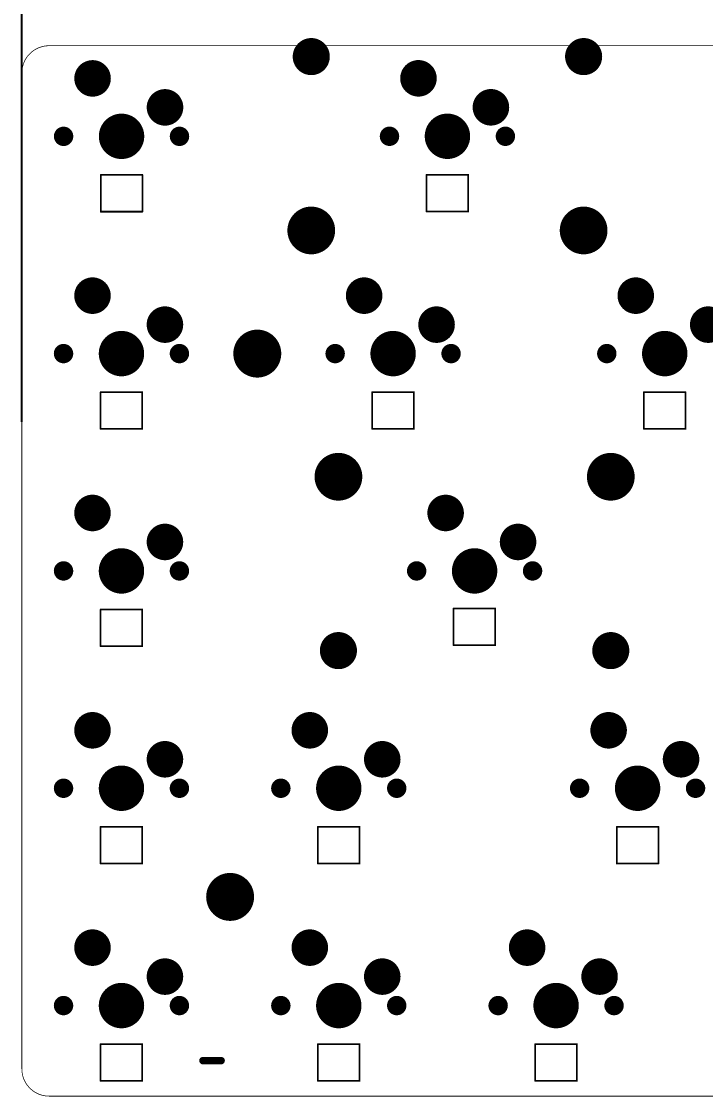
# Model space of a CAD drawing. Extents: x 590 to 906, y 793 to 938.
# Drawn here: x 589.8 to 649.8, y 793.4 to 887.7 of the extents above; entities that cross this region are included whole.
import ezdxf

# ---------------------------------------------------------------- set-up
doc = ezdxf.new("R2010")
doc.units = 0
doc.header["$MEASUREMENT"] = 0
doc.layers.get('0').update_dxf_attribs({"linetype": 'CONTINUOUS'})
doc.layers.get('Defpoints').update_dxf_attribs({"linetype": 'CONTINUOUS'})
for name, color, linetype in [('BOTTOMSOLDER', 6, 'CONTINUOUS'), ('KEEPOUTLAYER', 6, 'CONTINUOUS'), ('PADHOLELAYER', 156, 'CONTINUOUS')]:
    doc.layers.add(name, color=color, linetype=linetype)
doc.dimstyles.new('ISO-25', dxfattribs={"dimtxt": 2.5, "dimasz": 2.5, "dimexe": 1.25, "dimexo": 0.625, "dimtad": 1, "dimdec": 4, "dimdsep": 46, "dimtxsty": 'Standard', "dimcen": 2.5, "dimadec": 0, "dimazin": 0, "dimtfac": 1, "dimtdec": 4, "dimtmove": 2, "dimatfit": 3, "dimfxl": 1, "dimtolj": 1, "dimarcsym": 0})

# ---------------------------------------------------------------- blocks, each defined once
blk = doc.blocks.new('2X____4')
at = {"layer": 'BOTTOMSOLDER'}
for points, const_width in [([(-12.751, 6.985, 1), (-11.125, 6.985, 1)], 1.626), ([(11.125, 6.985, 1), (12.751, 6.985, 1)], 1.626), ([(-12.984, -8.255, 1), (-10.892, -8.255, 1)], 2.092), ([(10.892, -8.255, 1), (12.984, -8.255, 1)], 2.092)]:
    blk.add_lwpolyline(points, format="xyb", close=True, dxfattribs=dict(at, const_width=const_width))
at = {"layer": 'PADHOLELAYER'}
for points, const_width in [([(-12.7, 6.985, 1), (-11.176, 6.985, 1)], 1.524), ([(11.176, 6.985, 1), (12.7, 6.985, 1)], 1.524), ([(-12.933, -8.255, 1), (-10.943, -8.255, 1)], 1.99), ([(10.943, -8.255, 1), (12.933, -8.255, 1)], 1.99)]:
    blk.add_lwpolyline(points, format="xyb", close=True, dxfattribs=dict(at, const_width=const_width))
blk = doc.blocks.new('____56')
at = {"layer": 'BOTTOMSOLDER'}
for points, const_width in [([(-3.341, 5.08, 1), (-1.739, 5.08, 1)], 1.602), ([(3.009, 2.54, 1), (4.611, 2.54, 1)], 1.602), ([(-0.995, 0, 1), (0.995, 0, 1)], 1.99), ([(-5.505, 0, 1), (-4.655, 0, 1)], 0.85), ([(4.655, 0, 1), (5.505, 0, 1)], 0.85)]:
    blk.add_lwpolyline(points, format="xyb", close=True, dxfattribs=dict(at, const_width=const_width))
at = {"layer": 'PADHOLELAYER'}
for points, const_width in [([(-3.29, 5.08, 1), (-1.79, 5.08, 1)], 1.5), ([(3.06, 2.54, 1), (4.56, 2.54, 1)], 1.5), ([(-0.995, 0, 1), (0.995, 0, 1)], 1.99), ([(-5.505, 0, 1), (-4.655, 0, 1)], 0.85), ([(4.655, 0, 1), (5.505, 0, 1)], 0.85)]:
    blk.add_lwpolyline(points, format="xyb", close=True, dxfattribs=dict(at, const_width=const_width))
blk = doc.blocks.new('____57')
at = {"layer": 'BOTTOMSOLDER'}
for points, const_width in [([(-3.341, 5.08, 1), (-1.739, 5.08, 1)], 1.602), ([(3.009, 2.54, 1), (4.611, 2.54, 1)], 1.602), ([(-0.995, 0, 1), (0.995, 0, 1)], 1.99), ([(-5.505, 0, 1), (-4.655, 0, 1)], 0.85), ([(4.655, 0, 1), (5.505, 0, 1)], 0.85)]:
    blk.add_lwpolyline(points, format="xyb", close=True, dxfattribs=dict(at, const_width=const_width))
at = {"layer": 'PADHOLELAYER'}
for points, const_width in [([(-3.29, 5.08, 1), (-1.79, 5.08, 1)], 1.5), ([(3.06, 2.54, 1), (4.56, 2.54, 1)], 1.5), ([(-0.995, 0, 1), (0.995, 0, 1)], 1.99), ([(-5.505, 0, 1), (-4.655, 0, 1)], 0.85), ([(4.655, 0, 1), (5.505, 0, 1)], 0.85)]:
    blk.add_lwpolyline(points, format="xyb", close=True, dxfattribs=dict(at, const_width=const_width))
blk = doc.blocks.new('____59')
at = {"layer": 'BOTTOMSOLDER'}
for points, const_width in [([(-3.341, 5.08, 1), (-1.739, 5.08, 1)], 1.602), ([(3.009, 2.54, 1), (4.611, 2.54, 1)], 1.602), ([(-0.995, 0, 1), (0.995, 0, 1)], 1.99), ([(-5.505, 0, 1), (-4.655, 0, 1)], 0.85), ([(4.655, 0, 1), (5.505, 0, 1)], 0.85)]:
    blk.add_lwpolyline(points, format="xyb", close=True, dxfattribs=dict(at, const_width=const_width))
at = {"layer": 'PADHOLELAYER'}
for points, const_width in [([(-3.29, 5.08, 1), (-1.79, 5.08, 1)], 1.5), ([(3.06, 2.54, 1), (4.56, 2.54, 1)], 1.5), ([(-0.995, 0, 1), (0.995, 0, 1)], 1.99), ([(-5.505, 0, 1), (-4.655, 0, 1)], 0.85), ([(4.655, 0, 1), (5.505, 0, 1)], 0.85)]:
    blk.add_lwpolyline(points, format="xyb", close=True, dxfattribs=dict(at, const_width=const_width))
blk = doc.blocks.new('____63')
at = {"layer": 'BOTTOMSOLDER'}
for points, const_width in [([(-3.341, 5.08, 1), (-1.739, 5.08, 1)], 1.602), ([(3.009, 2.54, 1), (4.611, 2.54, 1)], 1.602), ([(-0.995, 0, 1), (0.995, 0, 1)], 1.99), ([(-5.505, 0, 1), (-4.655, 0, 1)], 0.85), ([(4.655, 0, 1), (5.505, 0, 1)], 0.85)]:
    blk.add_lwpolyline(points, format="xyb", close=True, dxfattribs=dict(at, const_width=const_width))
at = {"layer": 'PADHOLELAYER'}
for points, const_width in [([(-3.29, 5.08, 1), (-1.79, 5.08, 1)], 1.5), ([(3.06, 2.54, 1), (4.56, 2.54, 1)], 1.5), ([(-0.995, 0, 1), (0.995, 0, 1)], 1.99), ([(-5.505, 0, 1), (-4.655, 0, 1)], 0.85), ([(4.655, 0, 1), (5.505, 0, 1)], 0.85)]:
    blk.add_lwpolyline(points, format="xyb", close=True, dxfattribs=dict(at, const_width=const_width))
blk = doc.blocks.new('____65')
at = {"layer": 'BOTTOMSOLDER'}
for points, const_width in [([(-3.341, 5.08, 1), (-1.739, 5.08, 1)], 1.602), ([(3.009, 2.54, 1), (4.611, 2.54, 1)], 1.602), ([(-0.995, 0, 1), (0.995, 0, 1)], 1.99), ([(-5.505, 0, 1), (-4.655, 0, 1)], 0.85), ([(4.655, 0, 1), (5.505, 0, 1)], 0.85)]:
    blk.add_lwpolyline(points, format="xyb", close=True, dxfattribs=dict(at, const_width=const_width))
at = {"layer": 'PADHOLELAYER'}
for points, const_width in [([(-3.29, 5.08, 1), (-1.79, 5.08, 1)], 1.5), ([(3.06, 2.54, 1), (4.56, 2.54, 1)], 1.5), ([(-0.995, 0, 1), (0.995, 0, 1)], 1.99), ([(-5.505, 0, 1), (-4.655, 0, 1)], 0.85), ([(4.655, 0, 1), (5.505, 0, 1)], 0.85)]:
    blk.add_lwpolyline(points, format="xyb", close=True, dxfattribs=dict(at, const_width=const_width))
blk = doc.blocks.new('____66')
at = {"layer": 'BOTTOMSOLDER'}
for points, const_width in [([(-3.341, 5.08, 1), (-1.739, 5.08, 1)], 1.602), ([(3.009, 2.54, 1), (4.611, 2.54, 1)], 1.602), ([(-0.995, 0, 1), (0.995, 0, 1)], 1.99), ([(-5.505, 0, 1), (-4.655, 0, 1)], 0.85), ([(4.655, 0, 1), (5.505, 0, 1)], 0.85)]:
    blk.add_lwpolyline(points, format="xyb", close=True, dxfattribs=dict(at, const_width=const_width))
at = {"layer": 'PADHOLELAYER'}
for points, const_width in [([(-3.29, 5.08, 1), (-1.79, 5.08, 1)], 1.5), ([(3.06, 2.54, 1), (4.56, 2.54, 1)], 1.5), ([(-0.995, 0, 1), (0.995, 0, 1)], 1.99), ([(-5.505, 0, 1), (-4.655, 0, 1)], 0.85), ([(4.655, 0, 1), (5.505, 0, 1)], 0.85)]:
    blk.add_lwpolyline(points, format="xyb", close=True, dxfattribs=dict(at, const_width=const_width))
blk = doc.blocks.new('____69')
at = {"layer": 'BOTTOMSOLDER'}
for points, const_width in [([(-3.341, 5.08, 1), (-1.739, 5.08, 1)], 1.602), ([(3.009, 2.54, 1), (4.611, 2.54, 1)], 1.602), ([(-0.995, 0, 1), (0.995, 0, 1)], 1.99), ([(-5.505, 0, 1), (-4.655, 0, 1)], 0.85), ([(4.655, 0, 1), (5.505, 0, 1)], 0.85)]:
    blk.add_lwpolyline(points, format="xyb", close=True, dxfattribs=dict(at, const_width=const_width))
at = {"layer": 'PADHOLELAYER'}
for points, const_width in [([(-3.29, 5.08, 1), (-1.79, 5.08, 1)], 1.5), ([(3.06, 2.54, 1), (4.56, 2.54, 1)], 1.5), ([(-0.995, 0, 1), (0.995, 0, 1)], 1.99), ([(-5.505, 0, 1), (-4.655, 0, 1)], 0.85), ([(4.655, 0, 1), (5.505, 0, 1)], 0.85)]:
    blk.add_lwpolyline(points, format="xyb", close=True, dxfattribs=dict(at, const_width=const_width))
blk = doc.blocks.new('____78')
at = {"layer": 'BOTTOMSOLDER'}
for points, const_width in [([(-3.341, 5.08, 1), (-1.739, 5.08, 1)], 1.602), ([(3.009, 2.54, 1), (4.611, 2.54, 1)], 1.602), ([(-0.995, 0, 1), (0.995, 0, 1)], 1.99), ([(-5.505, 0, 1), (-4.655, 0, 1)], 0.85), ([(4.655, 0, 1), (5.505, 0, 1)], 0.85)]:
    blk.add_lwpolyline(points, format="xyb", close=True, dxfattribs=dict(at, const_width=const_width))
at = {"layer": 'PADHOLELAYER'}
for points, const_width in [([(-3.29, 5.08, 1), (-1.79, 5.08, 1)], 1.5), ([(3.06, 2.54, 1), (4.56, 2.54, 1)], 1.5), ([(-0.995, 0, 1), (0.995, 0, 1)], 1.99), ([(-5.505, 0, 1), (-4.655, 0, 1)], 0.85), ([(4.655, 0, 1), (5.505, 0, 1)], 0.85)]:
    blk.add_lwpolyline(points, format="xyb", close=True, dxfattribs=dict(at, const_width=const_width))
blk = doc.blocks.new('____85')
at = {"layer": 'BOTTOMSOLDER'}
for points, const_width in [([(-3.341, 5.08, 1), (-1.739, 5.08, 1)], 1.602), ([(3.009, 2.54, 1), (4.611, 2.54, 1)], 1.602), ([(-0.995, 0, 1), (0.995, 0, 1)], 1.99), ([(-5.505, 0, 1), (-4.655, 0, 1)], 0.85), ([(4.655, 0, 1), (5.505, 0, 1)], 0.85)]:
    blk.add_lwpolyline(points, format="xyb", close=True, dxfattribs=dict(at, const_width=const_width))
at = {"layer": 'PADHOLELAYER'}
for points, const_width in [([(-3.29, 5.08, 1), (-1.79, 5.08, 1)], 1.5), ([(3.06, 2.54, 1), (4.56, 2.54, 1)], 1.5), ([(-0.995, 0, 1), (0.995, 0, 1)], 1.99), ([(-5.505, 0, 1), (-4.655, 0, 1)], 0.85), ([(4.655, 0, 1), (5.505, 0, 1)], 0.85)]:
    blk.add_lwpolyline(points, format="xyb", close=True, dxfattribs=dict(at, const_width=const_width))
blk = doc.blocks.new('____86')
at = {"layer": 'BOTTOMSOLDER'}
for points, const_width in [([(-3.341, 5.08, 1), (-1.739, 5.08, 1)], 1.602), ([(3.009, 2.54, 1), (4.611, 2.54, 1)], 1.602), ([(-0.995, 0, 1), (0.995, 0, 1)], 1.99), ([(-5.505, 0, 1), (-4.655, 0, 1)], 0.85), ([(4.655, 0, 1), (5.505, 0, 1)], 0.85)]:
    blk.add_lwpolyline(points, format="xyb", close=True, dxfattribs=dict(at, const_width=const_width))
at = {"layer": 'PADHOLELAYER'}
for points, const_width in [([(-3.29, 5.08, 1), (-1.79, 5.08, 1)], 1.5), ([(3.06, 2.54, 1), (4.56, 2.54, 1)], 1.5), ([(-0.995, 0, 1), (0.995, 0, 1)], 1.99), ([(-5.505, 0, 1), (-4.655, 0, 1)], 0.85), ([(4.655, 0, 1), (5.505, 0, 1)], 0.85)]:
    blk.add_lwpolyline(points, format="xyb", close=True, dxfattribs=dict(at, const_width=const_width))
blk = doc.blocks.new('____91')
at = {"layer": 'BOTTOMSOLDER'}
for points, const_width in [([(-3.341, 5.08, 1), (-1.739, 5.08, 1)], 1.602), ([(3.009, 2.54, 1), (4.611, 2.54, 1)], 1.602), ([(-0.995, 0, 1), (0.995, 0, 1)], 1.99), ([(-5.505, 0, 1), (-4.655, 0, 1)], 0.85), ([(4.655, 0, 1), (5.505, 0, 1)], 0.85)]:
    blk.add_lwpolyline(points, format="xyb", close=True, dxfattribs=dict(at, const_width=const_width))
at = {"layer": 'PADHOLELAYER'}
for points, const_width in [([(-3.29, 5.08, 1), (-1.79, 5.08, 1)], 1.5), ([(3.06, 2.54, 1), (4.56, 2.54, 1)], 1.5), ([(-0.995, 0, 1), (0.995, 0, 1)], 1.99), ([(-5.505, 0, 1), (-4.655, 0, 1)], 0.85), ([(4.655, 0, 1), (5.505, 0, 1)], 0.85)]:
    blk.add_lwpolyline(points, format="xyb", close=True, dxfattribs=dict(at, const_width=const_width))
blk = doc.blocks.new('____98')
at = {"layer": 'BOTTOMSOLDER'}
for points, const_width in [([(-3.341, 5.08, 1), (-1.739, 5.08, 1)], 1.602), ([(3.009, 2.54, 1), (4.611, 2.54, 1)], 1.602), ([(-0.995, 0, 1), (0.995, 0, 1)], 1.99), ([(-5.505, 0, 1), (-4.655, 0, 1)], 0.85), ([(4.655, 0, 1), (5.505, 0, 1)], 0.85)]:
    blk.add_lwpolyline(points, format="xyb", close=True, dxfattribs=dict(at, const_width=const_width))
at = {"layer": 'PADHOLELAYER'}
for points, const_width in [([(-3.29, 5.08, 1), (-1.79, 5.08, 1)], 1.5), ([(3.06, 2.54, 1), (4.56, 2.54, 1)], 1.5), ([(-0.995, 0, 1), (0.995, 0, 1)], 1.99), ([(-5.505, 0, 1), (-4.655, 0, 1)], 0.85), ([(4.655, 0, 1), (5.505, 0, 1)], 0.85)]:
    blk.add_lwpolyline(points, format="xyb", close=True, dxfattribs=dict(at, const_width=const_width))
blk = doc.blocks.new('2X____173')
at = {"layer": 'BOTTOMSOLDER'}
for points, const_width in [([(-12.751, 6.985, 1), (-11.125, 6.985, 1)], 1.626), ([(11.125, 6.985, 1), (12.751, 6.985, 1)], 1.626), ([(-12.984, -8.255, 1), (-10.892, -8.255, 1)], 2.092), ([(10.892, -8.255, 1), (12.984, -8.255, 1)], 2.092)]:
    blk.add_lwpolyline(points, format="xyb", close=True, dxfattribs=dict(at, const_width=const_width))
at = {"layer": 'PADHOLELAYER'}
for points, const_width in [([(-12.7, 6.985, 1), (-11.176, 6.985, 1)], 1.524), ([(11.176, 6.985, 1), (12.7, 6.985, 1)], 1.524), ([(-12.933, -8.255, 1), (-10.943, -8.255, 1)], 1.99), ([(10.943, -8.255, 1), (12.933, -8.255, 1)], 1.99)]:
    blk.add_lwpolyline(points, format="xyb", close=True, dxfattribs=dict(at, const_width=const_width))
blk = doc.blocks.new('6028RGB_197')
at = {"layer": 'KEEPOUTLAYER', "const_width": 0.15}
for points in [[(-1.826, -1.604), (-1.826, 1.622)], [(-1.826, 1.622), (1.826, 1.622)], [(1.826, -1.604), (1.826, 1.622)], [(-1.826, -1.604), (1.826, -1.604)]]:
    blk.add_lwpolyline(points, dxfattribs=at)
at = {"layer": 'KEEPOUTLAYER', "const_width": 0.075}
for points in [[(-1.864, 1.622, 1), (-1.789, 1.622, 1)], [(-1.864, 1.622, 1), (-1.789, 1.622, 1)], [(1.789, 1.622, 1), (1.864, 1.622, 1)], [(1.789, 1.622, 1), (1.864, 1.622, 1)], [(-1.864, -1.604, 1), (-1.789, -1.604, 1)], [(-1.864, -1.604, 1), (-1.789, -1.604, 1)], [(1.789, -1.604, 1), (1.864, -1.604, 1)], [(1.789, -1.604, 1), (1.864, -1.604, 1)]]:
    blk.add_lwpolyline(points, format="xyb", close=True, dxfattribs=at)
blk = doc.blocks.new('6028RGB_198')
at = {"layer": 'KEEPOUTLAYER', "const_width": 0.15}
for points in [[(-1.826, 1.622), (1.826, 1.622)], [(-1.826, -1.604), (-1.826, 1.622)], [(1.826, -1.604), (1.826, 1.622)], [(-1.826, -1.604), (1.826, -1.604)]]:
    blk.add_lwpolyline(points, dxfattribs=at)
at = {"layer": 'KEEPOUTLAYER', "const_width": 0.075}
for points in [[(-1.864, 1.622, 1), (-1.789, 1.622, 1)], [(-1.864, 1.622, 1), (-1.789, 1.622, 1)], [(1.789, 1.622, 1), (1.864, 1.622, 1)], [(1.789, 1.622, 1), (1.864, 1.622, 1)], [(-1.864, -1.604, 1), (-1.789, -1.604, 1)], [(-1.864, -1.604, 1), (-1.789, -1.604, 1)], [(1.789, -1.604, 1), (1.864, -1.604, 1)], [(1.789, -1.604, 1), (1.864, -1.604, 1)]]:
    blk.add_lwpolyline(points, format="xyb", close=True, dxfattribs=at)
blk = doc.blocks.new('6028RGB_199')
at = {"layer": 'KEEPOUTLAYER', "const_width": 0.15}
for points in [[(-1.826, -1.604), (-1.826, 1.622)], [(-1.826, 1.622), (1.826, 1.622)], [(1.826, -1.604), (1.826, 1.622)], [(-1.826, -1.604), (1.826, -1.604)]]:
    blk.add_lwpolyline(points, dxfattribs=at)
at = {"layer": 'KEEPOUTLAYER', "const_width": 0.075}
for points in [[(-1.864, 1.622, 1), (-1.789, 1.622, 1)], [(-1.864, 1.622, 1), (-1.789, 1.622, 1)], [(1.789, 1.622, 1), (1.864, 1.622, 1)], [(1.789, 1.622, 1), (1.864, 1.622, 1)], [(-1.864, -1.604, 1), (-1.789, -1.604, 1)], [(-1.864, -1.604, 1), (-1.789, -1.604, 1)], [(1.789, -1.604, 1), (1.864, -1.604, 1)], [(1.789, -1.604, 1), (1.864, -1.604, 1)]]:
    blk.add_lwpolyline(points, format="xyb", close=True, dxfattribs=at)
blk = doc.blocks.new('6028RGB_200')
at = {"layer": 'KEEPOUTLAYER', "const_width": 0.15}
for points in [[(-1.826, 1.622), (1.826, 1.622)], [(-1.826, -1.604), (-1.826, 1.622)], [(1.826, -1.604), (1.826, 1.622)], [(-1.826, -1.604), (1.826, -1.604)]]:
    blk.add_lwpolyline(points, dxfattribs=at)
at = {"layer": 'KEEPOUTLAYER', "const_width": 0.075}
for points in [[(-1.864, 1.622, 1), (-1.789, 1.622, 1)], [(-1.864, 1.622, 1), (-1.789, 1.622, 1)], [(1.789, 1.622, 1), (1.864, 1.622, 1)], [(1.789, 1.622, 1), (1.864, 1.622, 1)], [(-1.864, -1.604, 1), (-1.789, -1.604, 1)], [(-1.864, -1.604, 1), (-1.789, -1.604, 1)], [(1.789, -1.604, 1), (1.864, -1.604, 1)], [(1.789, -1.604, 1), (1.864, -1.604, 1)]]:
    blk.add_lwpolyline(points, format="xyb", close=True, dxfattribs=at)
blk = doc.blocks.new('6028RGB_205')
at = {"layer": 'KEEPOUTLAYER', "const_width": 0.15}
for points in [[(-1.826, -1.604), (-1.826, 1.622)], [(-1.826, 1.622), (1.826, 1.622)], [(1.826, -1.604), (1.826, 1.622)], [(-1.826, -1.604), (1.826, -1.604)]]:
    blk.add_lwpolyline(points, dxfattribs=at)
at = {"layer": 'KEEPOUTLAYER', "const_width": 0.075}
for points in [[(-1.864, 1.622, 1), (-1.789, 1.622, 1)], [(-1.864, 1.622, 1), (-1.789, 1.622, 1)], [(1.789, 1.622, 1), (1.864, 1.622, 1)], [(1.789, 1.622, 1), (1.864, 1.622, 1)], [(-1.864, -1.604, 1), (-1.789, -1.604, 1)], [(-1.864, -1.604, 1), (-1.789, -1.604, 1)], [(1.789, -1.604, 1), (1.864, -1.604, 1)], [(1.789, -1.604, 1), (1.864, -1.604, 1)]]:
    blk.add_lwpolyline(points, format="xyb", close=True, dxfattribs=at)
blk = doc.blocks.new('6028RGB_206')
at = {"layer": 'KEEPOUTLAYER', "const_width": 0.15}
for points in [[(-1.826, 1.622), (1.826, 1.622)], [(-1.826, -1.604), (-1.826, 1.622)], [(1.826, -1.604), (1.826, 1.622)], [(-1.826, -1.604), (1.826, -1.604)]]:
    blk.add_lwpolyline(points, dxfattribs=at)
at = {"layer": 'KEEPOUTLAYER', "const_width": 0.075}
for points in [[(-1.864, 1.622, 1), (-1.789, 1.622, 1)], [(-1.864, 1.622, 1), (-1.789, 1.622, 1)], [(1.789, 1.622, 1), (1.864, 1.622, 1)], [(1.789, 1.622, 1), (1.864, 1.622, 1)], [(-1.864, -1.604, 1), (-1.789, -1.604, 1)], [(-1.864, -1.604, 1), (-1.789, -1.604, 1)], [(1.789, -1.604, 1), (1.864, -1.604, 1)], [(1.789, -1.604, 1), (1.864, -1.604, 1)]]:
    blk.add_lwpolyline(points, format="xyb", close=True, dxfattribs=at)
blk = doc.blocks.new('6028RGB_207')
at = {"layer": 'KEEPOUTLAYER', "const_width": 0.15}
for points in [[(-1.826, -1.604), (-1.826, 1.622)], [(-1.826, 1.622), (1.826, 1.622)], [(1.826, -1.604), (1.826, 1.622)], [(-1.826, -1.604), (1.826, -1.604)]]:
    blk.add_lwpolyline(points, dxfattribs=at)
at = {"layer": 'KEEPOUTLAYER', "const_width": 0.075}
for points in [[(-1.864, 1.622, 1), (-1.789, 1.622, 1)], [(-1.864, 1.622, 1), (-1.789, 1.622, 1)], [(1.789, 1.622, 1), (1.864, 1.622, 1)], [(1.789, 1.622, 1), (1.864, 1.622, 1)], [(-1.864, -1.604, 1), (-1.789, -1.604, 1)], [(-1.864, -1.604, 1), (-1.789, -1.604, 1)], [(1.789, -1.604, 1), (1.864, -1.604, 1)], [(1.789, -1.604, 1), (1.864, -1.604, 1)]]:
    blk.add_lwpolyline(points, format="xyb", close=True, dxfattribs=at)
blk = doc.blocks.new('6028RGB_208')
at = {"layer": 'KEEPOUTLAYER', "const_width": 0.15}
for points in [[(-1.826, 1.622), (1.826, 1.622)], [(-1.826, -1.604), (-1.826, 1.622)], [(1.826, -1.604), (1.826, 1.622)], [(-1.826, -1.604), (1.826, -1.604)]]:
    blk.add_lwpolyline(points, dxfattribs=at)
at = {"layer": 'KEEPOUTLAYER', "const_width": 0.075}
for points in [[(-1.864, 1.622, 1), (-1.789, 1.622, 1)], [(-1.864, 1.622, 1), (-1.789, 1.622, 1)], [(1.789, 1.622, 1), (1.864, 1.622, 1)], [(1.789, 1.622, 1), (1.864, 1.622, 1)], [(-1.864, -1.604, 1), (-1.789, -1.604, 1)], [(-1.864, -1.604, 1), (-1.789, -1.604, 1)], [(1.789, -1.604, 1), (1.864, -1.604, 1)], [(1.789, -1.604, 1), (1.864, -1.604, 1)]]:
    blk.add_lwpolyline(points, format="xyb", close=True, dxfattribs=at)
blk = doc.blocks.new('6028RGB_209')
at = {"layer": 'KEEPOUTLAYER', "const_width": 0.15}
for points in [[(-1.826, -1.604), (-1.826, 1.622)], [(-1.826, 1.622), (1.826, 1.622)], [(1.826, -1.604), (1.826, 1.622)], [(-1.826, -1.604), (1.826, -1.604)]]:
    blk.add_lwpolyline(points, dxfattribs=at)
at = {"layer": 'KEEPOUTLAYER', "const_width": 0.075}
for points in [[(-1.864, 1.622, 1), (-1.789, 1.622, 1)], [(-1.864, 1.622, 1), (-1.789, 1.622, 1)], [(1.789, 1.622, 1), (1.864, 1.622, 1)], [(1.789, 1.622, 1), (1.864, 1.622, 1)], [(-1.864, -1.604, 1), (-1.789, -1.604, 1)], [(-1.864, -1.604, 1), (-1.789, -1.604, 1)], [(1.789, -1.604, 1), (1.864, -1.604, 1)], [(1.789, -1.604, 1), (1.864, -1.604, 1)]]:
    blk.add_lwpolyline(points, format="xyb", close=True, dxfattribs=at)
blk = doc.blocks.new('6028RGB_230')
at = {"layer": 'KEEPOUTLAYER', "const_width": 0.15}
for points in [[(-1.826, 1.622), (1.826, 1.622)], [(-1.826, -1.604), (-1.826, 1.622)], [(1.826, -1.604), (1.826, 1.622)], [(-1.826, -1.604), (1.826, -1.604)]]:
    blk.add_lwpolyline(points, dxfattribs=at)
at = {"layer": 'KEEPOUTLAYER', "const_width": 0.075}
for points in [[(-1.864, 1.622, 1), (-1.789, 1.622, 1)], [(-1.864, 1.622, 1), (-1.789, 1.622, 1)], [(1.789, 1.622, 1), (1.864, 1.622, 1)], [(1.789, 1.622, 1), (1.864, 1.622, 1)], [(-1.864, -1.604, 1), (-1.789, -1.604, 1)], [(-1.864, -1.604, 1), (-1.789, -1.604, 1)], [(1.789, -1.604, 1), (1.864, -1.604, 1)], [(1.789, -1.604, 1), (1.864, -1.604, 1)]]:
    blk.add_lwpolyline(points, format="xyb", close=True, dxfattribs=at)
blk = doc.blocks.new('6028RGB_232')
at = {"layer": 'KEEPOUTLAYER', "const_width": 0.15}
for points in [[(-1.826, 1.622), (1.826, 1.622)], [(-1.826, -1.604), (-1.826, 1.622)], [(1.826, -1.604), (1.826, 1.622)], [(-1.826, -1.604), (1.826, -1.604)]]:
    blk.add_lwpolyline(points, dxfattribs=at)
at = {"layer": 'KEEPOUTLAYER', "const_width": 0.075}
for points in [[(-1.864, 1.622, 1), (-1.789, 1.622, 1)], [(-1.864, 1.622, 1), (-1.789, 1.622, 1)], [(1.789, 1.622, 1), (1.864, 1.622, 1)], [(1.789, 1.622, 1), (1.864, 1.622, 1)], [(-1.864, -1.604, 1), (-1.789, -1.604, 1)], [(-1.864, -1.604, 1), (-1.789, -1.604, 1)], [(1.789, -1.604, 1), (1.864, -1.604, 1)], [(1.789, -1.604, 1), (1.864, -1.604, 1)]]:
    blk.add_lwpolyline(points, format="xyb", close=True, dxfattribs=at)
blk = doc.blocks.new('6028RGB_234')
at = {"layer": 'KEEPOUTLAYER', "const_width": 0.15}
for points in [[(-1.826, 1.622), (1.826, 1.622)], [(-1.826, -1.604), (-1.826, 1.622)], [(1.826, -1.604), (1.826, 1.622)], [(-1.826, -1.604), (1.826, -1.604)]]:
    blk.add_lwpolyline(points, dxfattribs=at)
at = {"layer": 'KEEPOUTLAYER', "const_width": 0.075}
for points in [[(-1.864, 1.622, 1), (-1.789, 1.622, 1)], [(-1.864, 1.622, 1), (-1.789, 1.622, 1)], [(1.789, 1.622, 1), (1.864, 1.622, 1)], [(1.789, 1.622, 1), (1.864, 1.622, 1)], [(-1.864, -1.604, 1), (-1.789, -1.604, 1)], [(-1.864, -1.604, 1), (-1.789, -1.604, 1)], [(1.789, -1.604, 1), (1.864, -1.604, 1)], [(1.789, -1.604, 1), (1.864, -1.604, 1)]]:
    blk.add_lwpolyline(points, format="xyb", close=True, dxfattribs=at)
blk = doc.blocks.new('6028RGB_241')
at = {"layer": 'KEEPOUTLAYER', "const_width": 0.15}
for points in [[(-1.826, 1.622), (1.826, 1.622)], [(-1.826, -1.604), (-1.826, 1.622)], [(1.826, -1.604), (1.826, 1.622)], [(-1.826, -1.604), (1.826, -1.604)]]:
    blk.add_lwpolyline(points, dxfattribs=at)
at = {"layer": 'KEEPOUTLAYER', "const_width": 0.075}
for points in [[(-1.864, 1.622, 1), (-1.789, 1.622, 1)], [(-1.864, 1.622, 1), (-1.789, 1.622, 1)], [(1.789, 1.622, 1), (1.864, 1.622, 1)], [(1.789, 1.622, 1), (1.864, 1.622, 1)], [(-1.864, -1.604, 1), (-1.789, -1.604, 1)], [(-1.864, -1.604, 1), (-1.789, -1.604, 1)], [(1.789, -1.604, 1), (1.864, -1.604, 1)], [(1.789, -1.604, 1), (1.864, -1.604, 1)]]:
    blk.add_lwpolyline(points, format="xyb", close=True, dxfattribs=at)
blk = doc.blocks.new('____242')
at = {"layer": 'BOTTOMSOLDER'}
for points, const_width in [([(-3.341, 5.08, 1), (-1.739, 5.08, 1)], 1.602), ([(3.009, 2.54, 1), (4.611, 2.54, 1)], 1.602), ([(-0.995, 0, 1), (0.995, 0, 1)], 1.99), ([(-5.505, 0, 1), (-4.655, 0, 1)], 0.85), ([(4.655, 0, 1), (5.505, 0, 1)], 0.85)]:
    blk.add_lwpolyline(points, format="xyb", close=True, dxfattribs=dict(at, const_width=const_width))
at = {"layer": 'PADHOLELAYER'}
for points, const_width in [([(-3.29, 5.08, 1), (-1.79, 5.08, 1)], 1.5), ([(3.06, 2.54, 1), (4.56, 2.54, 1)], 1.5), ([(-0.995, 0, 1), (0.995, 0, 1)], 1.99), ([(-5.505, 0, 1), (-4.655, 0, 1)], 0.85), ([(4.655, 0, 1), (5.505, 0, 1)], 0.85)]:
    blk.add_lwpolyline(points, format="xyb", close=True, dxfattribs=dict(at, const_width=const_width))
blk = doc.blocks.new('*D246')
at = {"color": 0, "lineweight": -2, "transparency": 16777216}
for p, q in [((589.838, 852.573), (589.838, 936.209)), ((893.051, 845.207), (893.051, 936.209)), ((592.338, 934.959), (890.551, 934.959))]:
    blk.add_line(p, q, dxfattribs=at)
at = {"color": 0, "transparency": 16777216}
for points in [[(592.338, 935.376), (592.338, 934.543), (589.838, 934.959)], [(890.551, 935.376), (890.551, 934.543), (893.051, 934.959)]]:
    blk.add_solid(points, dxfattribs=at)
at = {"layer": 'Defpoints', "color": 0, "transparency": 16777216}
for p in [(893.051, 934.959), (589.838, 851.948), (893.051, 844.582)]:
    blk.add_point(p, dxfattribs=at)
at = {"color": 0, "transparency": 16777216, "insert": (741.445, 936.834), "char_height": 2.5, "attachment_point": 5}
blk.add_mtext('\\A1;303.2131', dxfattribs=at)

msp = doc.modelspace()

# ---------------------------------------------------------------- linework, layer by layer
at = {"layer": 'BOTTOMSOLDER', "const_width": 2.1016}
for points in [[(609.4248, 858.5518, 1), (611.5264, 858.5518, 1)], [(607.04425, 810.9267, 1), (609.14585, 810.9267, 1)]]:
    msp.add_lwpolyline(points, format="xyb", close=True, dxfattribs=at)
at = {"layer": 'KEEPOUTLAYER', "const_width": 0.0635}
for points in [[(589.83821, 883.15801, -0.41421378), (592.21947, 885.53927)], [(592.21947, 793.46408, -0.41421378), (589.83821, 795.84533)]]:
    msp.add_lwpolyline(points, format="xyb", dxfattribs=at)
at = {"layer": 'KEEPOUTLAYER'}
for points, const_width in [([(592.21947, 885.53927), (747.79478, 885.53927)], 0.0635), ([(589.83821, 795.84534), (589.83821, 883.15801)], 0.0635), ([(605.707, 796.57659), (607.30699, 796.57659)], 0.65), ([(592.21947, 793.46408), (890.67006, 793.46408)], 0.0635)]:
    msp.add_lwpolyline(points, dxfattribs=dict(at, const_width=const_width))
for points, const_width in [([(592.20359, 885.53927, 1), (592.23534, 885.53927, 1)], 0.03175), ([(592.20359, 885.53927, 1), (592.23534, 885.53927, 1)], 0.03175), ([(589.82234, 883.15801, 1), (589.85409, 883.15801, 1)], 0.03175), ([(589.82234, 883.15801, 1), (589.85409, 883.15801, 1)], 0.03175), ([(605.5445, 796.57659, 1), (605.86949, 796.57659, 1)], 0.325), ([(607.14449, 796.57659, 1), (607.46949, 796.57659, 1)], 0.325), ([(589.82234, 795.84534, 1), (589.85409, 795.84534, 1)], 0.03175), ([(589.82234, 795.84533, 1), (589.85409, 795.84533, 1)], 0.03175), ([(592.20359, 793.46408, 1), (592.23534, 793.46408, 1)], 0.03175), ([(592.20359, 793.46408, 1), (592.23534, 793.46408, 1)], 0.03175)]:
    msp.add_lwpolyline(points, format="xyb", close=True, dxfattribs=dict(at, const_width=const_width))
at = {"layer": 'PADHOLELAYER', "const_width": 1.2495}
for points in [[(609.85085, 858.5518, 1), (611.10035, 858.5518, 1)], [(607.4703, 810.9267, 1), (608.7198, 810.9267, 1)]]:
    msp.add_lwpolyline(points, format="xyb", close=True, dxfattribs=at)

# ---------------------------------------------------------------- block references
for name, p in [('2X____4', (627.1454, 877.6014)), ('____242', (598.5764, 877.5954)), ('____59', (627.1454, 877.6014)), ('6028RGB_198', (598.5764, 872.5954)), ('6028RGB_197', (627.1454, 872.60175)), ('____86', (598.57005, 858.55175)), ('____56', (622.38255, 858.55175)), ('____57', (646.19505, 858.55175)), ('6028RGB_199', (598.57005, 853.55175)), ('6028RGB_206', (622.38255, 853.55175)), ('6028RGB_205', (646.19505, 853.55175)), ('____85', (598.57005, 839.50175)), ('____66', (629.5263, 839.50175)), ('6028RGB_200', (598.57005, 834.50175)), ('6028RGB_230', (629.5136, 834.5932)), ('____65', (598.57005, 820.45175)), ('____69', (617.62005, 820.45175)), ('____98', (643.8138, 820.45175)), ('6028RGB_207', (598.57005, 815.45175)), ('6028RGB_234', (617.62005, 815.45175)), ('6028RGB_232', (643.8138, 815.45175)), ('____91', (598.57005, 801.40175)), ('____63', (617.62005, 801.40175)), ('____78', (636.67005, 801.40175)), ('6028RGB_208', (598.57005, 796.40175)), ('6028RGB_209', (617.62005, 796.40175)), ('6028RGB_241', (636.67005, 796.40175))]:
    msp.add_blockref(name, p)
at = {"rotation": 180}
msp.add_blockref('2X____173', (629.5263, 839.50175), dxfattribs=at)

# ---------------------------------------------------------------- dimensions: what is measured, and where the dimension line sits
dim = msp.add_linear_dim(base=(893.05132, 934.95929), p1=(589.83821, 851.94774), p2=(893.05132, 844.58175), dimstyle='ISO-25', override={"dimtmove": 0, "dimtzin": 0})
dim.commit()
dim.dimension.update_dxf_attribs({"geometry": '*D246', "text_midpoint": (741.44476, 936.83429)})

doc.saveas('drawing.dxf')
